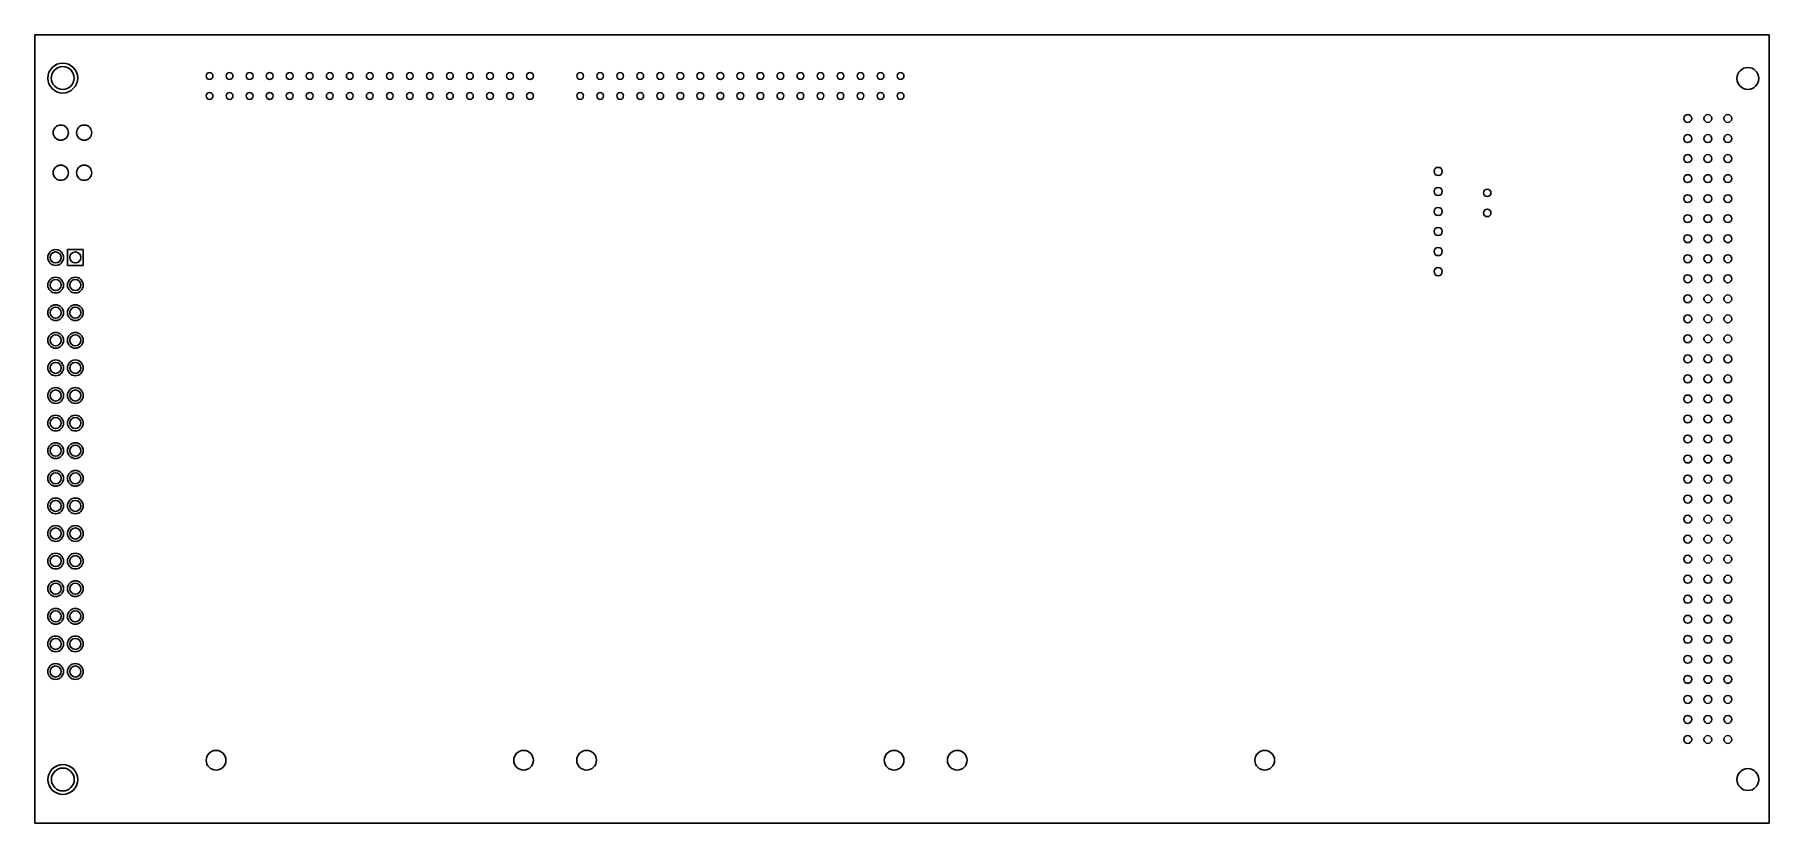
# Model space of a CAD drawing. Extents: x 55 to 275, y -140 to -40.
import ezdxf

# ---------------------------------------------------------------- set-up
doc = ezdxf.new("R2010")
doc.units = 0
doc.layers.add('BLACK', color=7, linetype='CONTINUOUS')

msp = doc.modelspace()

# ---------------------------------------------------------------- linework, layer by layer
at = {"layer": 'BLACK', "linetype": 'CONTINUOUS'}
for p, q in [((55, -140), (55, -40)), ((55, -40), (275, -40)), ((275, -40), (275, -140)), ((59.16, -67.249998), (61.16, -67.249998)), ((59.16, -69.249998), (59.16, -67.249998)), ((61.16, -67.249998), (61.16, -69.249998)), ((61.16, -69.249998), (59.16, -69.249998)), ((275, -140), (55, -140))]:
    msp.add_line(p, q, dxfattribs=at)
at = {"layer": 'BLACK'}
for centre, radius in [((58.56, -45.5), 1.895), ((58.56, -45.5), 1.45), ((77.18, -45.23), 0.429996), ((79.72, -45.23), 0.429996), ((82.26, -45.23), 0.429996), ((84.8, -45.23), 0.429996), ((87.34, -45.23), 0.429996), ((89.88, -45.23), 0.429996), ((92.42, -45.23), 0.429996), ((94.96, -45.23), 0.429996), ((97.5, -45.23), 0.429996), ((100.04, -45.23), 0.429996), ((102.58, -45.23), 0.429996), ((105.12, -45.23), 0.429996), ((107.66, -45.23), 0.429996), ((110.2, -45.23), 0.429996), ((112.74, -45.23), 0.429996), ((115.28, -45.23), 0.429996), ((117.82, -45.23), 0.429996), ((124.18, -45.23), 0.429996), ((126.72, -45.23), 0.429996), ((129.26, -45.23), 0.429996), ((131.8, -45.23), 0.429996), ((134.34, -45.23), 0.429996), ((136.88, -45.23), 0.429996), ((139.42, -45.23), 0.429996), ((141.96, -45.23), 0.429996), ((144.5, -45.23), 0.429996), ((147.04, -45.23), 0.429996), ((149.58, -45.23), 0.429996), ((152.12, -45.23), 0.429996), ((154.66, -45.23), 0.429996), ((157.2, -45.23), 0.429996), ((159.74, -45.23), 0.429996), ((162.28, -45.23), 0.429996), ((164.82, -45.23), 0.429996), ((272.28, -45.55), 1.394999), ((77.18, -47.77), 0.429996), ((79.72, -47.77), 0.429996), ((82.26, -47.77), 0.429996), ((84.8, -47.77), 0.429996), ((87.34, -47.77), 0.429996), ((89.88, -47.77), 0.429996), ((92.42, -47.77), 0.429996), ((94.96, -47.77), 0.429996), ((97.5, -47.77), 0.429996), ((100.04, -47.77), 0.429996), ((102.58, -47.77), 0.429996), ((105.12, -47.77), 0.429996), ((107.66, -47.77), 0.429996), ((110.2, -47.77), 0.429996), ((112.74, -47.77), 0.429996), ((115.28, -47.77), 0.429996), ((117.82, -47.77), 0.429996), ((124.18, -47.77), 0.429996), ((126.72, -47.77), 0.429996), ((129.26, -47.77), 0.429996), ((131.8, -47.77), 0.429996), ((134.34, -47.77), 0.429996), ((136.88, -47.77), 0.429996), ((139.42, -47.77), 0.429996), ((141.96, -47.77), 0.429996), ((144.5, -47.77), 0.429996), ((147.04, -47.77), 0.429996), ((149.58, -47.77), 0.429996), ((152.12, -47.77), 0.429996), ((154.66, -47.77), 0.429996), ((157.2, -47.77), 0.429996), ((159.74, -47.77), 0.429996), ((162.28, -47.77), 0.429996), ((164.82, -47.77), 0.429996), ((264.66, -50.63), 0.5), ((267.2, -50.63), 0.5), ((269.74, -50.63), 0.5), ((58.3032, -52.42), 0.965199), ((61.275, -52.42), 0.965199), ((264.66, -53.17), 0.5), ((267.2, -53.17), 0.5), ((269.74, -53.17), 0.5), ((58.3032, -57.5), 0.965199), ((61.275, -57.5), 0.965199), ((232.999, -57.34), 0.52), ((264.66, -55.71), 0.5), ((267.2, -55.71), 0.5), ((269.74, -55.71), 0.5), ((232.999, -59.88), 0.52), ((264.66, -58.25), 0.5), ((267.2, -58.25), 0.5), ((269.74, -58.25), 0.5), ((239.225, -60.055), 0.475), ((264.66, -60.79), 0.5), ((267.2, -60.79), 0.5), ((269.74, -60.79), 0.5), ((232.999, -62.42), 0.52), ((239.225, -62.595), 0.475), ((264.66, -63.33), 0.5), ((267.2, -63.33), 0.5), ((269.74, -63.33), 0.5), ((232.999, -64.96), 0.52), ((264.66, -65.87), 0.5), ((267.2, -65.87), 0.5), ((269.74, -65.87), 0.5), ((57.66, -68.249998), 1), ((57.66, -68.249998), 0.7), ((60.16, -68.249998), 0.7), ((232.999, -67.5), 0.52), ((264.66, -68.41), 0.5), ((267.2, -68.41), 0.5), ((269.74, -68.41), 0.5), ((232.999, -70.04), 0.52), ((57.66, -71.749998), 1), ((57.66, -71.749998), 0.7), ((60.16, -71.749998), 1), ((60.16, -71.749998), 0.7), ((264.66, -70.95), 0.5), ((267.2, -70.95), 0.5), ((269.74, -70.95), 0.5), ((57.66, -75.249998), 1), ((57.66, -75.249998), 0.7), ((60.16, -75.249998), 1), ((60.16, -75.249998), 0.7), ((264.66, -73.49), 0.5), ((267.2, -73.49), 0.5), ((269.74, -73.49), 0.5), ((264.66, -76.03), 0.5), ((267.2, -76.03), 0.5), ((269.74, -76.03), 0.5), ((57.66, -78.749998), 1), ((57.66, -78.749998), 0.7), ((60.16, -78.749998), 1), ((60.16, -78.749998), 0.7), ((264.66, -78.57), 0.5), ((267.2, -78.57), 0.5), ((269.74, -78.57), 0.5), ((57.66, -82.249998), 1), ((60.16, -82.249998), 1), ((264.66, -81.11), 0.5), ((267.2, -81.11), 0.5), ((269.74, -81.11), 0.5), ((57.66, -82.249998), 0.7), ((60.16, -82.249998), 0.7), ((264.66, -83.65), 0.5), ((267.2, -83.65), 0.5), ((269.74, -83.65), 0.5), ((57.66, -85.749998), 1), ((57.66, -85.749998), 0.7), ((60.16, -85.749998), 1), ((60.16, -85.749998), 0.7), ((264.66, -86.19), 0.5), ((267.2, -86.19), 0.5), ((269.74, -86.19), 0.5), ((57.66, -89.249998), 1), ((57.66, -89.249998), 0.7), ((60.16, -89.249998), 1), ((60.16, -89.249998), 0.7), ((264.66, -88.73), 0.5), ((267.2, -88.73), 0.5), ((269.74, -88.73), 0.5), ((57.66, -92.749998), 1), ((57.66, -92.749998), 0.7), ((60.16, -92.749998), 1), ((60.16, -92.749998), 0.7), ((264.66, -91.27), 0.5), ((267.2, -91.27), 0.5), ((269.74, -91.27), 0.5), ((264.66, -93.81), 0.5), ((267.2, -93.81), 0.5), ((269.74, -93.81), 0.5), ((57.66, -96.249998), 1), ((57.66, -96.249998), 0.7), ((60.16, -96.249998), 1), ((60.16, -96.249998), 0.7), ((264.66, -96.35), 0.5), ((267.2, -96.35), 0.5), ((269.74, -96.35), 0.5), ((57.66, -99.749998), 1), ((60.16, -99.749998), 1), ((264.66, -98.89), 0.5), ((267.2, -98.89), 0.5), ((269.74, -98.89), 0.5), ((57.66, -99.749998), 0.7), ((60.16, -99.749998), 0.7), ((264.66, -101.43), 0.5), ((267.2, -101.43), 0.5), ((269.74, -101.43), 0.5), ((57.66, -103.249998), 1), ((57.66, -103.249998), 0.7), ((60.16, -103.249998), 1), ((60.16, -103.249998), 0.7), ((264.66, -103.97), 0.5), ((267.2, -103.97), 0.5), ((269.74, -103.97), 0.5), ((57.66, -106.749998), 1), ((57.66, -106.749998), 0.7), ((60.16, -106.749998), 1), ((60.16, -106.749998), 0.7), ((264.66, -106.51), 0.5), ((267.2, -106.51), 0.5), ((269.74, -106.51), 0.5), ((57.66, -110.249998), 1), ((57.66, -110.249998), 0.7), ((60.16, -110.249998), 1), ((60.16, -110.249998), 0.7), ((264.66, -109.05), 0.5), ((267.2, -109.05), 0.5), ((269.74, -109.05), 0.5), ((264.66, -111.59), 0.5), ((267.2, -111.59), 0.5), ((269.74, -111.59), 0.5), ((57.66, -113.749998), 1), ((57.66, -113.749998), 0.7), ((60.16, -113.749998), 1), ((60.16, -113.749998), 0.7), ((264.66, -114.13), 0.5), ((267.2, -114.13), 0.5), ((269.74, -114.13), 0.5), ((57.66, -117.249998), 1), ((57.66, -117.249998), 0.7), ((60.16, -117.249998), 1), ((60.16, -117.249998), 0.7), ((264.66, -116.67), 0.5), ((267.2, -116.67), 0.5), ((269.74, -116.67), 0.5), ((264.66, -119.21), 0.5), ((267.2, -119.21), 0.5), ((269.74, -119.21), 0.5), ((57.66, -120.749998), 1), ((57.66, -120.749998), 0.7), ((60.16, -120.749998), 1), ((60.16, -120.749998), 0.7), ((264.66, -121.75), 0.5), ((267.2, -121.75), 0.5), ((269.74, -121.75), 0.5), ((264.66, -124.29), 0.5), ((267.2, -124.29), 0.5), ((269.74, -124.29), 0.5), ((264.66, -126.83), 0.5), ((267.2, -126.83), 0.5), ((269.74, -126.83), 0.5), ((264.66, -129.37), 0.5), ((267.2, -129.37), 0.5), ((269.74, -129.37), 0.5), ((78, -132), 1.249999), ((117, -132), 1.249999), ((125, -132), 1.249999), ((164, -132), 1.249999), ((172, -132), 1.249999), ((211, -132), 1.249999), ((58.57, -134.45), 1.895), ((58.57, -134.45), 1.45), ((272.28, -134.45), 1.394999)]:
    msp.add_circle(centre, radius, dxfattribs=at)

doc.saveas('drawing.dxf')
